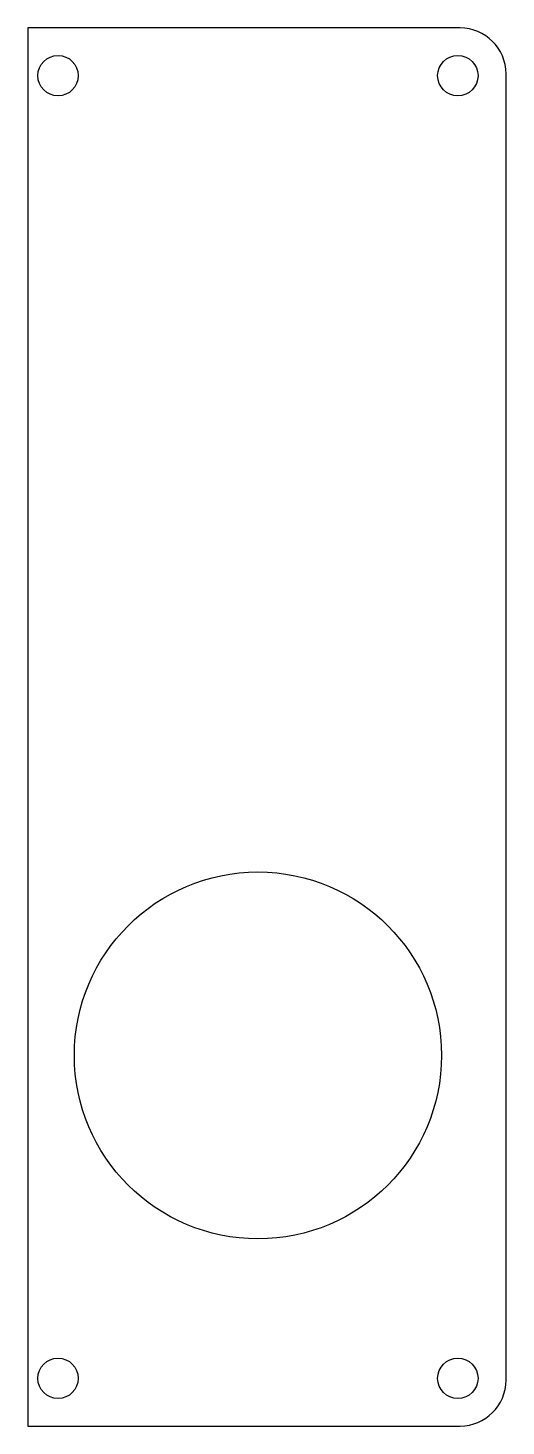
# Model space of a CAD drawing. Header units: millimetres. Extents: x -13 to 13, y -38.1 to 38.1.
import ezdxf

# ---------------------------------------------------------------- set-up
doc = ezdxf.new("R2010")
doc.units = ezdxf.units.MM

msp = doc.modelspace()

# ---------------------------------------------------------------- linework, layer by layer
at = {"color": 7, "linetype": 'Continuous', "lineweight": 25}
for p, q in [((-13.01875, 38.1), (-13.01875, -38.1)), ((10.51875, 38.1), (-13.01875, 38.1)), ((13.01875, -35.6), (13.01875, 35.6)), ((-13.01875, -38.1), (10.51875, -38.1))]:
    msp.add_line(p, q, dxfattribs=at)
for centre, radius in [((-11.38125, 35.5), 1.1), ((10.39375, 35.5), 1.1), ((-0.49375, -17.9), 10), ((-11.38125, -35.5), 1.1), ((10.39375, -35.5), 1.1)]:
    msp.add_circle(centre, radius, dxfattribs=at)
for centre, start, end in [((10.51875, 35.6), 0, 90), ((10.51875, -35.6), 270, 0)]:
    msp.add_arc(centre, 2.5, start, end, dxfattribs=at)

doc.saveas('drawing.dxf')
